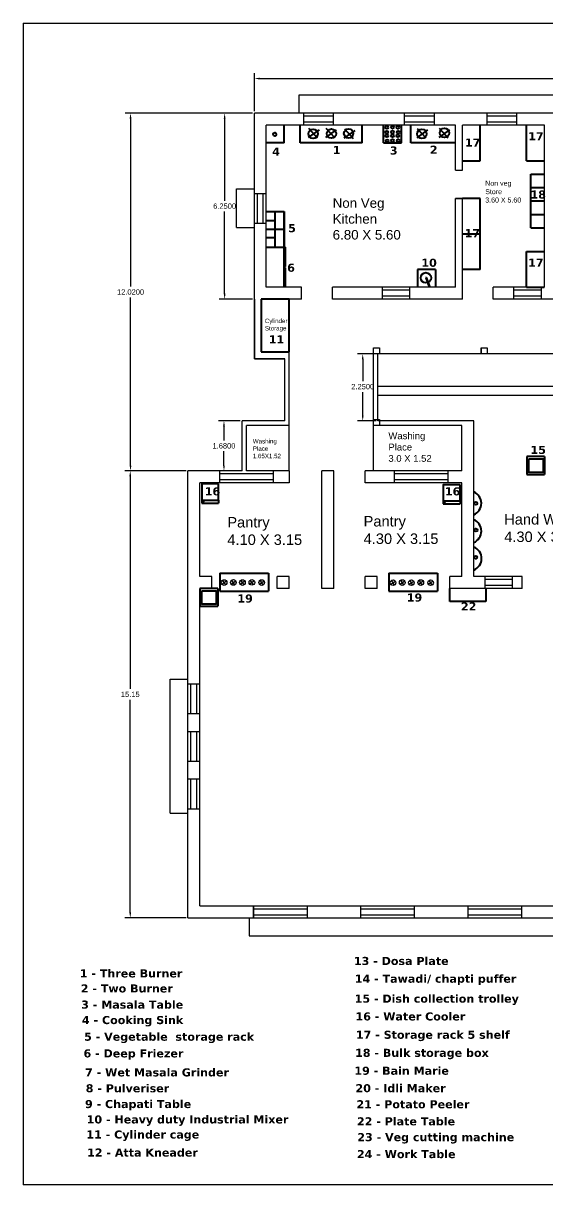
# Model space of a CAD drawing. Header units: inches. Extents: x 101 to 668, y -217 to 99.
# Drawn here: x 598.39 to 616.01, y -213.85 to -174.82 of the extents above; entities that cross this region are included whole.
import ezdxf

# ---------------------------------------------------------------- set-up
doc = ezdxf.new("R2010")
doc.units = ezdxf.units.IN
doc.header["$MEASUREMENT"] = 0
doc.styles.get("Standard").update_dxf_attribs({"font": 'arial.ttf'})
doc.dimstyles.get("Standard").update_dxf_attribs({"dimtxt": 0.18, "dimasz": 0.18, "dimexe": 0.18, "dimexo": 0.0625, "dimgap": 0.09, "dimtad": 0, "dimtih": 1, "dimtoh": 1, "dimdec": 4, "dimzin": 0, "dimdsep": 46, "dimtxsty": 'Standard', "dimcen": 0.09, "dimadec": 0, "dimazin": 0, "dimtfac": 1, "dimtdec": 4, "dimtofl": 0, "dimtmove": 0, "dimatfit": 3, "dimfxl": 1, "dimtolj": 1, "dimtzin": 0, "dimarcsym": 0})

# ---------------------------------------------------------------- blocks, each defined once
blk = doc.blocks.new('*D182')
at = {"color": 0, "lineweight": -2}
for p, q in [((610.238, -185.934), (609.61, -185.934)), ((609.79, -186.114), (609.79, -186.852)), ((609.79, -188.004), (609.79, -187.216)), ((610.238, -188.184), (609.61, -188.184))]:
    blk.add_line(p, q, dxfattribs=at)
at = {"color": 0}
for points in [[(609.76, -186.114), (609.82, -186.114), (609.79, -185.934)], [(609.76, -188.004), (609.82, -188.004), (609.79, -188.184)]]:
    blk.add_solid(points, dxfattribs=at)
at = {"layer": 'Defpoints', "color": 0}
for p in [(609.79, -185.934), (610.3, -185.934), (610.3, -188.184)]:
    blk.add_point(p, dxfattribs=at)
at = {"color": 0, "insert": (609.79, -187.034), "char_height": 0.18, "attachment_point": 5}
blk.add_mtext('\\A1;2.2500', dxfattribs=at)
blk = doc.blocks.new('*D183')
at = {"color": 0, "lineweight": -2}
for p, q in [((603.858, -189.864), (601.801, -189.864)), ((601.981, -190.044), (601.981, -197.192)), ((601.981, -204.704), (601.981, -197.556)), ((603.858, -204.884), (601.801, -204.884))]:
    blk.add_line(p, q, dxfattribs=at)
at = {"color": 0}
for points in [[(601.951, -190.044), (602.011, -190.044), (601.981, -189.864)], [(601.951, -204.704), (602.011, -204.704), (601.981, -204.884)]]:
    blk.add_solid(points, dxfattribs=at)
at = {"layer": 'Defpoints', "color": 0}
for p in [(603.92, -189.864), (601.981, -204.884), (603.92, -204.884)]:
    blk.add_point(p, dxfattribs=at)
at = {"color": 0, "insert": (601.981, -197.374), "char_height": 0.18, "attachment_point": 5}
blk.add_mtext('\\A1;15.15', dxfattribs=at)
blk = doc.blocks.new('*D184')
at = {"color": 0, "lineweight": -2}
for p, q in [((605.678, -188.184), (604.949, -188.184)), ((605.129, -188.364), (605.129, -188.842)), ((605.129, -189.684), (605.129, -189.206)), ((605.678, -189.864), (604.949, -189.864))]:
    blk.add_line(p, q, dxfattribs=at)
at = {"color": 0}
for points in [[(605.099, -188.364), (605.159, -188.364), (605.129, -188.184)], [(605.099, -189.684), (605.159, -189.684), (605.129, -189.864)]]:
    blk.add_solid(points, dxfattribs=at)
at = {"layer": 'Defpoints', "color": 0}
for p in [(605.129, -188.184), (605.74, -188.184), (605.74, -189.864)]:
    blk.add_point(p, dxfattribs=at)
at = {"color": 0, "insert": (605.129, -189.024), "char_height": 0.18, "attachment_point": 5}
blk.add_mtext('\\A1;1.6800', dxfattribs=at)
blk = doc.blocks.new('*D185')
at = {"color": 0, "lineweight": -2}
for p, q in [((606.088, -177.844), (604.971, -177.844)), ((605.151, -178.024), (605.151, -180.787)), ((605.151, -183.914), (605.151, -181.151)), ((606.088, -184.094), (604.971, -184.094))]:
    blk.add_line(p, q, dxfattribs=at)
at = {"color": 0}
for points in [[(605.121, -178.024), (605.181, -178.024), (605.151, -177.844)], [(605.121, -183.914), (605.181, -183.914), (605.151, -184.094)]]:
    blk.add_solid(points, dxfattribs=at)
at = {"layer": 'Defpoints', "color": 0}
for p in [(606.15, -177.844), (605.151, -184.094), (606.15, -184.094)]:
    blk.add_point(p, dxfattribs=at)
at = {"color": 0, "insert": (605.151, -180.969), "char_height": 0.18, "attachment_point": 5}
blk.add_mtext('\\A1;6.2500', dxfattribs=at)
blk = doc.blocks.new('*D186')
at = {"color": 0, "lineweight": -2}
for p, q in [((606.15, -177.782), (606.15, -176.501)), ((606.33, -176.681), (622.082, -176.681)), ((638.9, -176.681), (623.149, -176.681)), ((639.08, -177.782), (639.08, -176.501))]:
    blk.add_line(p, q, dxfattribs=at)
at = {"color": 0}
for points in [[(606.33, -176.651), (606.33, -176.711), (606.15, -176.681)], [(638.9, -176.651), (638.9, -176.711), (639.08, -176.681)]]:
    blk.add_solid(points, dxfattribs=at)
at = {"layer": 'Defpoints', "color": 0}
for p in [(639.08, -176.681), (606.15, -177.844), (639.08, -177.844)]:
    blk.add_point(p, dxfattribs=at)
at = {"color": 0, "insert": (622.615, -176.681), "char_height": 0.18, "attachment_point": 5}
blk.add_mtext('\\A1;32.9300', dxfattribs=at)
blk = doc.blocks.new('*D187')
at = {"color": 0, "lineweight": -2}
for p, q in [((606.088, -177.844), (601.811, -177.844)), ((601.991, -178.024), (601.991, -183.672)), ((601.991, -189.684), (601.991, -184.036)), ((603.858, -189.864), (601.811, -189.864))]:
    blk.add_line(p, q, dxfattribs=at)
at = {"color": 0}
for points in [[(601.961, -178.024), (602.021, -178.024), (601.991, -177.844)], [(601.961, -189.684), (602.021, -189.684), (601.991, -189.864)]]:
    blk.add_solid(points, dxfattribs=at)
at = {"layer": 'Defpoints', "color": 0}
for p in [(601.991, -177.844), (606.15, -177.844), (603.92, -189.864)]:
    blk.add_point(p, dxfattribs=at)
at = {"color": 0, "insert": (601.991, -183.854), "char_height": 0.18, "attachment_point": 5}
blk.add_mtext('\\A1;12.0200', dxfattribs=at)

msp = doc.modelspace()

# ---------------------------------------------------------------- linework, layer by layer
for p, q in [((598.38659, -174.82145), (598.38659, -213.85387)), ((637.31776, -177.24405), (607.64742, -177.24405)), ((607.64742, -177.24405), (607.64742, -177.84405)), ((639.08042, -177.84405), (606.15042, -177.84405)), ((606.15042, -186.09405), (606.15042, -177.84405)), ((607.79742, -177.84405), (607.79742, -178.24405)), ((608.79742, -177.94405), (607.79742, -177.94405)), ((608.79742, -177.84405), (608.79742, -178.24405)), ((611.18681, -177.84405), (611.18681, -178.24405)), ((612.18681, -177.94405), (611.18681, -177.94405)), ((612.18681, -177.84405), (612.18681, -178.24405)), ((613.95594, -177.84405), (613.95594, -178.24405)), ((614.95594, -177.94405), (613.95594, -177.94405)), ((614.95594, -177.84405), (614.95594, -178.24405)), ((610.13042, -178.24405), (606.55042, -178.24405)), ((606.55042, -183.69405), (606.55042, -178.24405)), ((608.79742, -178.14405), (607.79742, -178.14405)), ((612.91042, -178.24405), (610.13042, -178.24405)), ((612.18681, -178.14405), (611.18681, -178.14405)), ((612.91042, -179.76405), (612.91042, -178.24405)), ((615.89042, -178.24405), (613.14042, -178.24405)), ((613.14042, -179.76405), (613.14042, -178.24405)), ((613.74042, -179.44405), (613.74042, -178.24405)), ((614.95594, -178.14405), (613.95594, -178.14405)), ((615.89042, -183.69405), (615.89042, -178.24405)), ((612.91042, -179.76405), (613.14042, -179.76405)), ((605.55042, -181.68963), (605.55042, -180.38963)), ((605.55042, -180.38963), (606.15042, -180.38963)), ((606.15042, -180.53963), (606.55042, -180.53963)), ((606.25042, -181.53963), (606.25042, -180.53963)), ((606.45042, -181.53963), (606.45042, -180.53963)), ((612.91042, -183.69405), (612.91042, -180.71405)), ((613.74042, -180.71405), (612.91042, -180.71405)), ((612.91042, -180.71405), (613.14042, -180.71405)), ((613.14042, -184.09405), (613.14042, -180.71405)), ((605.55042, -181.68963), (606.15042, -181.68963)), ((606.15042, -181.53963), (606.55042, -181.53963)), ((607.73042, -183.69405), (606.55042, -183.69405)), ((607.73042, -184.09405), (607.73042, -183.69405)), ((610.36042, -183.69405), (608.77042, -183.69405)), ((608.77042, -184.09405), (608.77042, -183.69405)), ((612.91042, -183.69405), (610.36042, -183.69405)), ((610.45042, -184.09405), (610.45042, -183.69405)), ((611.37042, -183.79405), (610.45042, -183.79405)), ((611.37042, -184.09405), (611.37042, -183.69405)), ((615.89042, -183.69405), (614.17042, -183.69405)), ((614.17042, -184.09405), (614.17042, -183.69405)), ((614.86042, -184.09405), (614.86042, -183.69405)), ((615.79042, -183.79405), (614.86042, -183.79405)), ((615.79042, -184.09405), (615.79042, -183.69405)), ((606.15042, -184.09405), (606.15042, -186.09405)), ((607.17042, -184.09405), (606.38042, -184.09405)), ((606.38042, -184.09405), (606.38042, -185.86405)), ((607.73042, -184.09405), (607.17042, -184.09405)), ((613.14042, -184.09405), (608.77042, -184.09405)), ((611.37042, -183.99405), (610.45042, -183.99405)), ((618.67042, -184.09405), (614.17042, -184.09405)), ((615.79042, -183.99405), (614.86042, -183.99405)), ((610.15042, -185.93405), (610.15042, -185.73405)), ((610.15042, -185.73405), (610.35042, -185.73405)), ((610.35042, -185.73405), (610.35042, -185.93405)), ((613.77042, -185.73405), (613.77042, -185.93405)), ((613.77042, -185.93405), (613.77042, -185.73405)), ((613.77042, -185.73405), (613.97042, -185.73405)), ((613.97042, -185.73405), (613.97042, -185.93405)), ((606.15042, -186.09405), (607.17042, -186.09405)), ((607.17042, -186.09405), (606.15042, -186.09405)), ((606.38042, -185.86405), (607.32042, -185.86405)), ((607.17042, -186.73405), (607.17042, -186.09405)), ((607.32042, -188.18405), (607.32042, -185.86405)), ((621.22042, -185.93405), (610.15042, -185.93405)), ((610.15042, -189.86405), (610.15042, -185.93405)), ((610.35042, -185.93405), (610.15042, -185.93405)), ((610.30042, -188.18405), (610.30042, -185.93405)), ((613.97042, -185.93405), (613.77042, -185.93405)), ((607.17042, -188.18405), (607.17042, -186.73405)), ((621.22042, -187.03405), (610.30042, -187.03405)), ((621.22042, -187.33405), (610.30042, -187.33405)), ((610.15042, -188.33405), (610.15042, -188.13405)), ((610.15042, -188.13405), (610.35042, -188.13405)), ((610.35042, -188.13405), (610.35042, -188.33405)), ((606.15042, -188.18405), (605.74042, -188.18405)), ((605.74042, -189.86405), (605.74042, -188.18405)), ((607.32042, -188.33405), (605.89042, -188.33405)), ((605.89042, -189.86405), (605.89042, -188.33405)), ((607.17042, -188.18405), (606.15042, -188.18405)), ((607.32042, -189.86405), (607.32042, -188.18405)), ((613.12042, -188.33405), (610.15042, -188.33405)), ((610.35042, -188.33405), (610.15042, -188.33405)), ((613.52042, -188.18405), (610.30042, -188.18405)), ((613.12042, -189.86405), (613.12042, -188.33405)), ((613.52042, -193.41405), (613.52042, -188.18405)), ((605.74042, -189.86405), (603.92042, -189.86405)), ((603.92042, -204.88405), (603.92042, -189.86405)), ((604.97813, -189.86405), (604.97813, -190.26405)), ((605.89042, -189.96405), (604.97813, -189.96405)), ((607.32042, -189.86405), (605.89042, -189.86405)), ((606.77813, -189.96405), (605.89042, -189.96405)), ((606.77813, -189.86405), (606.77813, -190.26405)), ((607.32042, -189.86405), (607.32042, -190.26405)), ((608.82042, -189.86405), (608.42042, -189.86405)), ((608.42042, -193.81405), (608.42042, -189.86405)), ((608.82042, -193.81405), (608.82042, -189.86405)), ((610.30042, -189.86405), (609.87042, -189.86405)), ((609.87042, -190.26405), (609.87042, -189.86405)), ((611.94042, -189.86405), (610.30042, -189.86405)), ((610.84385, -189.86405), (610.84385, -190.26405)), ((611.79042, -189.96405), (610.84385, -189.96405)), ((612.64385, -189.96405), (611.79042, -189.96405)), ((613.12042, -189.86405), (611.94042, -189.86405)), ((612.64385, -189.86405), (612.64385, -190.26405)), ((607.32042, -190.26405), (604.32042, -190.26405)), ((604.32042, -193.41405), (604.32042, -190.26405)), ((606.77813, -190.16405), (604.97813, -190.16405)), ((613.12042, -190.26405), (609.87042, -190.26405)), ((612.64385, -190.16405), (610.84385, -190.16405)), ((613.12042, -193.41405), (613.12042, -190.26405)), ((604.72042, -193.41405), (604.32042, -193.41405)), ((604.72042, -193.81405), (604.72042, -193.41405)), ((607.32042, -193.41405), (606.92042, -193.41405)), ((606.92042, -193.81405), (606.92042, -193.41405)), ((607.32042, -193.81405), (607.32042, -193.41405)), ((610.27042, -193.41405), (609.87042, -193.41405)), ((609.87042, -193.81405), (609.87042, -193.41405)), ((610.27042, -193.81405), (610.27042, -193.41405)), ((613.12042, -193.41405), (612.72042, -193.41405)), ((612.72042, -193.81405), (612.72042, -193.41405)), ((615.14042, -193.41405), (613.52042, -193.41405)), ((613.90347, -193.81405), (613.90347, -193.41405)), ((614.82347, -193.51405), (613.90347, -193.51405)), ((614.82347, -193.81405), (614.82347, -193.41405)), ((615.14042, -193.81405), (615.14042, -193.41405)), ((604.72042, -193.81405), (604.32042, -193.81405)), ((604.32042, -204.48405), (604.32042, -193.81405)), ((607.32042, -193.81405), (606.92042, -193.81405)), ((608.82042, -193.81405), (608.42042, -193.81405)), ((610.27042, -193.81405), (609.87042, -193.81405)), ((615.14042, -193.81405), (612.72042, -193.81405)), ((614.82347, -193.71405), (613.90347, -193.71405)), ((603.32042, -201.36704), (603.32042, -196.86704)), ((603.32042, -196.86704), (603.92042, -196.86704)), ((603.92042, -197.01704), (604.32042, -197.01704)), ((604.02042, -198.01704), (604.02042, -197.01704)), ((604.22042, -198.01704), (604.22042, -197.01704)), ((603.92042, -198.01704), (604.32042, -198.01704)), ((603.92042, -198.61704), (604.32042, -198.61704)), ((604.02042, -199.61704), (604.02042, -198.61704)), ((604.22042, -199.61704), (604.22042, -198.61704)), ((603.92042, -199.61704), (604.32042, -199.61704)), ((603.92042, -200.21704), (604.32042, -200.21704)), ((604.02042, -201.21704), (604.02042, -200.21704)), ((604.22042, -201.21704), (604.22042, -200.21704)), ((603.32042, -201.36704), (603.92042, -201.36704)), ((603.92042, -201.21704), (604.32042, -201.21704)), ((604.32042, -204.48405), (621.86542, -204.48405)), ((606.12042, -204.88405), (606.12042, -204.48405)), ((606.12042, -204.48405), (606.12042, -204.88405)), ((607.92042, -204.48405), (607.92042, -204.88405)), ((609.72042, -204.48405), (609.72042, -204.88405)), ((609.72042, -204.48405), (609.72042, -204.88405)), ((611.52042, -204.48405), (611.52042, -204.88405)), ((613.32042, -204.48405), (613.32042, -204.88405)), ((613.32042, -204.48405), (613.32042, -204.88405)), ((615.12042, -204.48405), (615.12042, -204.88405)), ((603.92042, -204.88405), (619.94042, -204.88405)), ((605.97042, -204.88405), (605.97042, -205.48405)), ((606.12042, -204.58405), (607.92042, -204.58405)), ((606.12042, -204.78405), (607.92042, -204.78405)), ((606.12042, -204.88405), (606.12042, -204.88405)), ((609.72042, -204.58405), (611.52042, -204.58405)), ((609.72042, -204.78405), (611.52042, -204.78405)), ((609.72042, -204.88405), (609.72042, -204.88405)), ((613.32042, -204.58405), (615.12042, -204.58405)), ((613.32042, -204.78405), (615.12042, -204.78405)), ((613.32042, -204.88405), (613.32042, -204.88405)), ((605.97042, -205.48405), (618.87042, -205.48405))]:
    msp.add_line(p, q)
at = {"color": 3, "lineweight": 40}
for p, q in [((607.15042, -178.84405), (607.15042, -178.24405)), ((607.68672, -178.84405), (607.68672, -178.24405)), ((608.27133, -178.6782), (607.98501, -178.3605)), ((608.84903, -178.6775), (608.56271, -178.3598)), ((609.77175, -178.84405), (609.77175, -178.24405)), ((610.48999, -178.84405), (610.48999, -178.24405)), ((611.08999, -178.84405), (611.08999, -178.24405)), ((611.41042, -178.84405), (611.41042, -178.24405)), ((611.91814, -178.68673), (611.63182, -178.36903)), ((612.65698, -178.6821), (612.37066, -178.3644)), ((613.74042, -179.44405), (613.74042, -178.24405)), ((615.29042, -179.44405), (615.29042, -178.24405)), ((608.32195, -178.40001), (607.95654, -178.65923)), ((608.89965, -178.39931), (608.53423, -178.65853)), ((609.52534, -178.4235), (609.15992, -178.68272)), ((609.47472, -178.70168), (609.1884, -178.38398)), ((611.96876, -178.40854), (611.60335, -178.66776)), ((612.7076, -178.40392), (612.34219, -178.66314)), ((607.15042, -178.84405), (606.55042, -178.84405)), ((609.76956, -178.84405), (607.68672, -178.84405)), ((610.48999, -178.84405), (611.08999, -178.84405)), ((612.91042, -178.84405), (611.41042, -178.84405)), ((613.14042, -179.44405), (613.74042, -179.44405)), ((615.29042, -179.44405), (615.89042, -179.44405)), ((615.44042, -181.69405), (615.44042, -179.89405)), ((615.44042, -179.89405), (615.89042, -179.89405)), ((613.74042, -180.71405), (613.14042, -180.71405)), ((613.74042, -183.09405), (613.74042, -180.71405)), ((613.74042, -183.09405), (613.74042, -180.71405)), ((615.44042, -180.34405), (615.89042, -180.34405)), ((615.44042, -180.79405), (615.89042, -180.79405)), ((606.55042, -181.14405), (607.15042, -181.14405)), ((606.85042, -181.46456), (606.55042, -181.46456)), ((606.85042, -182.34405), (606.85042, -181.14405)), ((607.15042, -181.14405), (607.15042, -182.34405)), ((607.15042, -183.69405), (607.15042, -181.14405)), ((615.44042, -181.24405), (615.89042, -181.24405)), ((606.55042, -181.74405), (607.15042, -181.74405)), ((615.44042, -181.69405), (615.89042, -181.69405)), ((606.85042, -182.035), (606.55042, -182.035)), ((613.74042, -181.91405), (613.14042, -181.91405)), ((606.55042, -182.34405), (607.15042, -182.34405)), ((606.55042, -182.34405), (607.20042, -182.34405)), ((607.20042, -182.99405), (607.20042, -182.34405)), ((615.28607, -183.69289), (615.28607, -182.49289)), ((615.28607, -182.49289), (615.89042, -182.49289)), ((607.15042, -182.99405), (607.20042, -182.99405)), ((607.15042, -183.04405), (607.20042, -183.04405)), ((607.20042, -183.69405), (607.20042, -183.04405)), ((611.63542, -183.09405), (611.63542, -183.69405)), ((612.23542, -183.09405), (611.63542, -183.09405)), ((611.93654, -183.36997), (611.91462, -183.3774)), ((611.91462, -183.3774), (612.02204, -183.69405)), ((612.05673, -183.69405), (611.93654, -183.36997)), ((612.23542, -183.09405), (612.23542, -183.69405)), ((613.74042, -183.09405), (613.14042, -183.09405)), ((615.28607, -183.69289), (615.88607, -183.69289)), ((607.32042, -184.09405), (606.38042, -184.09405)), ((606.38042, -184.09405), (606.38042, -185.86405)), ((607.32042, -185.86405), (607.32042, -184.09405)), ((606.38042, -185.86405), (607.32042, -185.86405)), ((615.30113, -189.38198), (615.30113, -189.98198)), ((615.90113, -189.38198), (615.30113, -189.38198)), ((615.90113, -189.38198), (615.90113, -189.98198)), ((615.30113, -189.98198), (615.90113, -189.98198)), ((604.38042, -190.84858), (604.38042, -190.94858)), ((604.95001, -190.84858), (604.95001, -190.94858)), ((604.38042, -190.94858), (604.95001, -190.94858)), ((612.49069, -190.87151), (612.49069, -190.97151)), ((612.49069, -190.97151), (613.06029, -190.97151)), ((613.06029, -190.87151), (613.06029, -190.97151)), ((604.32042, -193.81405), (604.32042, -194.41405)), ((604.92042, -193.81405), (604.32042, -193.81405)), ((604.92042, -193.81405), (604.92042, -194.41405)), ((612.72042, -194.25406), (612.72042, -193.81405)), ((613.92042, -193.81405), (613.92042, -194.25406)), ((613.92042, -194.25406), (612.72042, -194.25406)), ((604.32042, -194.41405), (604.92042, -194.41405))]:
    msp.add_line(p, q, dxfattribs=at)
at = {"color": 5, "lineweight": 40}
for p, q in [((604.98843, -193.30191), (606.62821, -193.30191)), ((604.98843, -193.30191), (604.98843, -193.90191)), ((606.62821, -193.30191), (606.62821, -193.90191)), ((606.62821, -193.30191), (606.62821, -193.90191)), ((610.66221, -193.30663), (612.30199, -193.30663)), ((610.66221, -193.30663), (610.66221, -193.90663)), ((612.30199, -193.30663), (612.30199, -193.90663)), ((612.30199, -193.30663), (612.30199, -193.90663)), ((604.98843, -193.90191), (606.62821, -193.90191)), ((610.66221, -193.90663), (612.30199, -193.90663))]:
    msp.add_line(p, q, dxfattribs=at)
at = {"lineweight": 40}
for p, q in [((604.98843, -193.40191), (604.98843, -193.80191)), ((610.66221, -193.40663), (610.66221, -193.80663))]:
    msp.add_line(p, q, dxfattribs=at)
at = {"color": 1}
for p, q in [((605.05663, -193.66971), (605.21392, -193.56345)), ((605.18781, -193.69562), (605.08274, -193.53754)), ((605.36587, -193.66687), (605.52316, -193.56062)), ((605.49706, -193.69279), (605.39198, -193.5347)), ((605.67227, -193.66971), (605.82957, -193.56345)), ((605.80346, -193.69562), (605.69838, -193.53754)), ((605.98719, -193.66404), (606.14448, -193.55778)), ((606.11837, -193.68995), (606.0133, -193.53187)), ((606.31813, -193.66951), (606.47542, -193.56325)), ((606.44931, -193.69542), (606.34423, -193.53734)), ((610.7304, -193.67443), (610.8877, -193.56817)), ((610.86159, -193.70034), (610.75651, -193.54226)), ((611.03964, -193.67159), (611.19694, -193.56533)), ((611.17083, -193.6975), (611.06575, -193.53942)), ((611.34605, -193.67443), (611.50334, -193.56817)), ((611.47723, -193.70034), (611.37215, -193.54226)), ((611.66096, -193.66876), (611.81826, -193.5625)), ((611.79215, -193.69467), (611.68707, -193.53659)), ((611.9919, -193.67423), (612.14919, -193.56797)), ((612.12309, -193.70014), (612.01801, -193.54206))]:
    msp.add_line(p, q, dxfattribs=at)
msp.add_lwpolyline([(598.38659, -174.82145), (646.49243, -174.82145), (646.49243, -213.85387), (598.38659, -213.85387)])
at = {"color": 3, "lineweight": 40}
for points in [[(615.36603, -189.46209), (615.85234, -189.46209), (615.85234, -189.91329), (615.36603, -189.91329)], [(604.95001, -190.30499), (604.38042, -190.30499), (604.38042, -190.84858), (604.95001, -190.84858)], [(613.06029, -190.32792), (612.49069, -190.32792), (612.49069, -190.87151), (613.06029, -190.87151)], [(604.38533, -193.89416), (604.87163, -193.89416), (604.87163, -194.34537), (604.38533, -194.34537)]]:
    msp.add_lwpolyline(points, close=True, dxfattribs=at)
for centre, radius in [((608.12291, -178.53467), 0.1572), ((608.73867, -178.53195), 0.1572), ((609.31712, -178.52552), 0.1572), ((610.59974, -178.3201), 0.04721), ((610.78636, -178.31538), 0.04721), ((610.97067, -178.31774), 0.04721), ((612.53252, -178.50594), 0.1572), ((606.83573, -178.55361), 0.05796), ((610.60205, -178.60809), 0.04721), ((610.60442, -178.48298), 0.04721), ((610.60673, -178.77097), 0.04721), ((610.78868, -178.60337), 0.04721), ((610.79104, -178.47826), 0.04721), ((610.79335, -178.76624), 0.04721), ((610.97299, -178.60573), 0.04721), ((610.97535, -178.48062), 0.04721), ((610.97766, -178.7686), 0.04721), ((611.77865, -178.5387), 0.1572), ((611.914, -183.37558), 0.17219), ((604.42627, -190.89318), 0.01861), ((612.53655, -190.91611), 0.01861), ((613.59053, -190.95433), 0.051), ((613.59414, -191.85562), 0.051), ((613.59138, -192.76579), 0.051)]:
    msp.add_circle(centre, radius, dxfattribs=at)
at = {"color": 1}
for centre in [(605.13528, -193.61658), (605.44452, -193.61375), (605.75092, -193.61658), (606.06584, -193.61091), (606.39677, -193.61638), (610.80905, -193.6213), (611.11829, -193.61846), (611.42469, -193.6213), (611.73961, -193.61563), (612.07055, -193.6211)]:
    msp.add_circle(centre, 0.09491, dxfattribs=at)
at = {"color": 3, "lineweight": 40}
for centre, start, end in [((613.35887, -190.95443), 292.884229, 67.115771), ((613.36119, -191.88845), 292.53675, 67.46325), ((613.36797, -192.81235), 291.528785, 68.471215)]:
    msp.add_arc(centre, 0.41545, start, end, dxfattribs=at)

# ---------------------------------------------------------------- texts
at = {"color": 1, "char_height": 0.2715054, "attachment_point": 1}
for s, insert, width in [('{\\fVerdana|b1|i0|c0|p34;17}', (613.22331, -178.69541), 0.4973482), ('{\\fVerdana|b1|i0|c0|p34;17}', (615.34955, -178.48242), 0.4973482), ('{\\fVerdana|b1|i0|c0|p34;4}', (606.74704, -178.99923), 0.4973482), ('{\\fVerdana|b1|i0|c0|p34;1}', (608.78671, -178.94541), 0.4973482), ('{\\fVerdana|b1|i0|c0|p34;3}', (610.70055, -178.96326), 0.4973482), ('{\\fVerdana|b1|i0|c0|p34;2}', (612.04566, -178.93494), 0.4973482), ('{\\fVerdana|b1|i0|c0|p34;18}', (615.42532, -180.44175), 0.4973482), ('{\\fVerdana|b1|i0|c0|p34;5}', (607.28381, -181.57334), 0.4973482), ('{\\fVerdana|b1|i0|c0|p34;17}', (613.21246, -181.73911), 0.4973482), ('{\\fVerdana|b1|i0|c0|p34;10}', (611.76013, -182.73545), 8.4801782), ('{\\fVerdana|b1|i0|c0|p34;17}', (615.34519, -182.73125), 0.4973482), ('{\\fVerdana|b1|i0|c0|p34;15}', (615.42584, -189.02338), 0.4973482), ('{\\fVerdana|b1|i0|c0|p34;19}', (611.27073, -193.98448), 0.4973482), ('{\\fVerdana|b1|i0|c0|p34;19}', (605.5797, -194.01671), 0.4973482), ('{\\fVerdana|b1|i0|c0|p34;22}', (613.08876, -194.28232), 0.4973482), ('{\\fVerdana|b1|i0|c0|p34;13 - Dosa Plate}', (609.4938, -206.1971), 7.8372141), ('{\\fVerdana|b1|i0|c0|p34;1 - Three Burner}', (600.28658, -206.61512), 8.4801782), ('{\\fVerdana|b1|i0|c0|p34;14 - Tawadi/ chapti puffer}', (609.52474, -206.79327), 7.8372141), ('{\\fVerdana|b1|i0|c0|p34;2 - Two Burner}', (600.31928, -207.12078), 8.4801782), ('{\\fVerdana|b1|i0|c0|p34;3 - Masala Table}', (600.33208, -207.66361), 8.4801782), ('{\\fVerdana|b1|i0|c0|p34;15 - Dish collection trolley}', (609.51915, -207.46337), 7.8372141), ('{\\fVerdana|b1|i0|c0|p34;4 - Cooking Sink}', (600.3584, -208.18277), 8.4801782), ('{\\fVerdana|b1|i0|c0|p34;5 - Vegetable  storage rack}', (600.4307, -208.74261), 8.4588165), ('{\\fVerdana|b1|i0|c0|p34;17 - Storage rack 5 shelf}', (609.56051, -208.67719), 7.8372141), ('{\\fVerdana|b1|i0|c0|p34;18 - Bulk storage box }', (609.53383, -209.28466), 7.8372141), ('{\\fVerdana|b1|i0|c0|p34;7 - Wet Masala Grinder}', (600.4632, -209.94138), 8.4801782), ('{\\fVerdana|b1|i0|c0|p34;19 - Bain Marie}', (609.50961, -209.88592), 8.4801782), ('{\\fVerdana|b1|i0|c0|p34;8 - Pulveriser}', (600.48576, -210.47599), 6.2143038), ('{\\fVerdana|b1|i0|c0|p34;20 - Idli Maker}', (609.54642, -210.47243), 8.4801782), ('{\\fVerdana|b1|i0|c0|p34;9 - Chapati Table}', (600.46084, -211.00429), 6.2143038), ('{\\fVerdana|b1|i0|c0|p34;21 - Potato Peeler}', (609.57918, -211.01258), 8.4801782), ('{\\fVerdana|b1|i0|c0|p34;10 - Heavy duty Industrial Mixer}', (600.51776, -211.52297), 8.4801782), ('{\\fVerdana|b1|i0|c0|p34;22 - Plate Table}', (609.59586, -211.58607), 8.4801782), ('{\\fVerdana|b1|i0|c0|p34;23 - Veg cutting machine}', (609.60794, -212.1175), 8.4801782), ('{\\fVerdana|b1|i0|c0|p34;12 - Atta Kneader}', (600.53234, -212.63544), 7.8372141), ('{\\fVerdana|b1|i0|c0|p34;24 - Work Table}', (609.59577, -212.68839), 8.4801782)]:
    msp.add_mtext(s, dxfattribs=dict(at, insert=insert, width=width))
at = {"attachment_point": 1}
for s, insert, char_height, width in [('Non veg\\PStore\\P3.60 X 5.60', (613.90566, -180.11474), 0.1690323, 1.4415489), ('Non Veg Kitchen\\P6.80 X 5.60', (608.78098, -180.70323), 0.3200978, 2.729872), ('{\\fVerdana|b1|i0|c0|p34;6}', (607.25218, -182.90196), 0.2715054, 0.4973482), ('Cylinder\\PStorage', (606.50276, -184.7502), 0.14837, 2.729872), ('{\\fVerdana|b1|i0|c0|p34;11}', (606.63327, -185.31055), 0.2715054, 0.4973482), ('Washing \\PPlace\\P1.65X1.52', (606.09793, -188.79474), 0.14837, 2.729872), ('Washing \\PPlace\\P3.0 X 1.52', (610.65229, -188.57065), 0.228186, 2.729872), ('{\\fVerdana|b1|i0|c0|p34;16}', (604.48398, -190.41622), 0.2715054, 0.4973482), ('{\\fVerdana|b1|i0|c0|p34;16}', (612.54982, -190.41677), 0.2715054, 0.4973482), ('Pantry\\P4.10 X 3.15', (605.24255, -191.41473), 0.351739, 8.6047683), ('Pantry\\P4.30 X 3.15', (609.82033, -191.38084), 0.351739, 8.6047683), ('Hand Wash\\P4.30 X 3.13', (614.5431, -191.31625), 0.351739, 8.6047683), ('{\\fVerdana|b1|i0|c0|p34;16 - Water Cooler}', (609.5471, -208.06137), 0.2715054, 7.8372141), ('{\\fVerdana|b1|i0|c0|p34;6 - Deep Friezer}', (600.41108, -209.30297), 0.2715054, 6.2143038), ('{\\fVerdana|b1|i0|c0|p34;11 - Cylinder cage}', (600.50666, -212.02879), 0.2715054, 7.8372141)]:
    msp.add_mtext(s, dxfattribs=dict(at, insert=insert, char_height=char_height, width=width))

# ---------------------------------------------------------------- dimensions: what is measured, and where the dimension line sits
dim = msp.add_linear_dim(base=(639.08042, -176.68072), p1=(606.15042, -177.84405), p2=(639.08042, -177.84405), dimstyle='Standard')
dim.commit()
dim.dimension.update_dxf_attribs({"geometry": '*D186', "text_midpoint": (622.61542, -176.68072)})
for base, p1, p2, picture, middle in [((601.99086, -177.84405), (603.92042, -189.86405), (606.15042, -177.84405), '*D187', (601.99086, -183.85405)), ((605.15145, -184.09405), (606.15042, -177.84405), (606.15042, -184.09405), '*D185', (605.15145, -180.96905)), ((605.12891, -188.18405), (605.74042, -189.86405), (605.74042, -188.18405), '*D184', (605.12891, -189.02405))]:
    dim = msp.add_linear_dim(base=base, p1=p1, p2=p2, angle=90, dimstyle='Standard')
    dim.commit()
    dim.dimension.update_dxf_attribs({"geometry": picture, "text_midpoint": middle})
dim = msp.add_linear_dim(base=(609.78989, -185.93405), p1=(610.30042, -188.18405), p2=(610.30042, -185.93405), angle=90, dimstyle='Standard')
dim.commit()
dim.dimension.update_dxf_attribs({"geometry": '*D182', "text_midpoint": (609.78989, -187.03405), "dimtype": 160})
dim = msp.add_linear_dim(base=(601.98082, -204.88405), p1=(603.92042, -189.86405), p2=(603.92042, -204.88405), angle=90, text='15.15', dimstyle='Standard')
dim.commit()
dim.dimension.update_dxf_attribs({"geometry": '*D183', "text_midpoint": (601.98082, -197.37405)})

doc.saveas('drawing.dxf')
